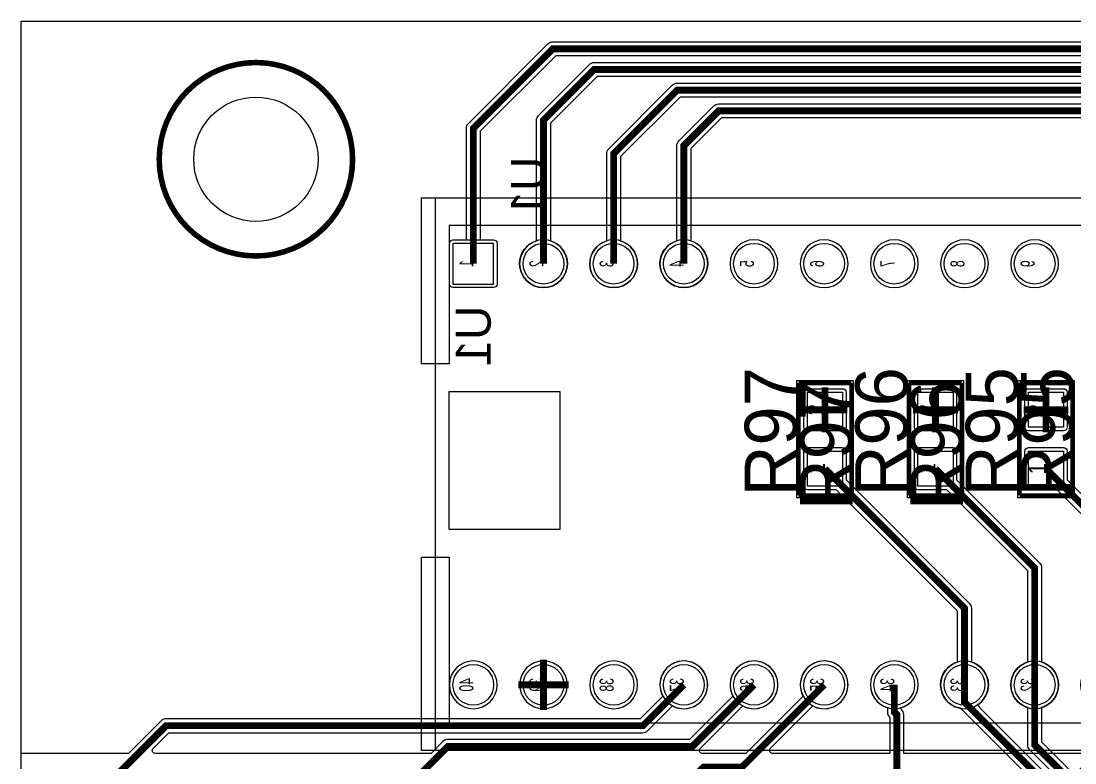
# Model space of a CAD drawing. Extents: x -64 to 44, y -72 to 40.
# Drawn here: x -63.5 to -25.35, y 13.15 to 40 of the extents above; entities that cross this region are included whole.
import ezdxf
from ezdxf.enums import TextEntityAlignment as Align

# ---------------------------------------------------------------- set-up
doc = ezdxf.new("R2010")
doc.units = 0
for name, color, linetype in [('ASSEMBLY', 12, 'CONTINUOUS'), ('BOND', 85, 'CONTINUOUS'), ('BOUND', 85, 'CONTINUOUS'), ('COND', 80, 'CONTINUOUS'), ('COND2', 2, 'CONTINUOUS'), ('PACKAGES', 202, 'CONTINUOUS'), ('SILK_SCREEN', 85, 'CONTINUOUS'), ('SOLDER_MASK', 85, 'CONTINUOUS'), ('TEXT', 142, 'CONTINUOUS')]:
    doc.layers.add(name, color=color, linetype=linetype)

msp = doc.modelspace()

# ---------------------------------------------------------------- linework, layer by layer
at = {"layer": 'ASSEMBLY', "const_width": 0.2}
msp.add_lwpolyline([(-51.5, 35, 1), (-58.5, 35, 1), (-51.5, 35)], format="xyb", dxfattribs=at)
at = {"layer": 'ASSEMBLY'}
msp.add_lwpolyline([(2.5, 33.6), (2.5, 13.6), (-48.5, 13.6), (-48.5, 33.6), (2.5, 33.6)], dxfattribs=at)
at = {"layer": 'ASSEMBLY', "const_width": 0.1524}
for points in [[(-35.3525, 26.8988), (-33.4475, 26.8988)], [(-35.3525, 22.8348), (-35.3525, 26.8988)], [(-33.4475, 26.8988), (-33.4475, 22.8348)], [(-31.3525, 26.8988), (-29.4475, 26.8988)], [(-31.3525, 22.8348), (-31.3525, 26.8988)], [(-29.4475, 26.8988), (-29.4475, 22.8348)], [(-27.3525, 26.8988), (-25.4475, 26.8988)], [(-27.3525, 22.8348), (-27.3525, 26.8988)], [(-25.4475, 26.8988), (-25.4475, 22.8348)], [(-33.4475, 22.8348), (-35.3525, 22.8348)], [(-29.4475, 22.8348), (-31.3525, 22.8348)], [(-25.4475, 22.8348), (-27.3525, 22.8348)]]:
    msp.add_lwpolyline(points, dxfattribs=at)
at = {"layer": 'BOND'}
for points in [[(-33.765, 26.5686), (-33.765, 25.2986), (-35.035, 25.2986), (-35.035, 26.5686)], [(-29.765, 26.5686), (-29.765, 25.2986), (-31.035, 25.2986), (-31.035, 26.5686)], [(-25.765, 26.5686), (-25.765, 25.2986), (-27.035, 25.2986), (-27.035, 26.5686)], [(-33.765, 24.435), (-33.765, 23.165), (-35.035, 23.165), (-35.035, 24.435)], [(-29.765, 24.435), (-29.765, 23.165), (-31.035, 23.165), (-31.035, 24.435)], [(-25.765, 24.435), (-25.765, 23.165), (-27.035, 23.165), (-27.035, 24.435)]]:
    msp.add_lwpolyline(points, close=True, dxfattribs=at)
at = {"layer": 'BOUND'}
for points in [[(2.5, 33.6), (2.5, 13.6), (-48.5, 13.6), (-48.5, 33.6)], [(-33.3713, 22.7586), (-33.3713, 26.975), (-35.4287, 26.975), (-35.4287, 22.7586)], [(-29.3713, 22.7586), (-29.3713, 26.975), (-31.4287, 26.975), (-31.4287, 22.7586)], [(-25.3713, 22.7586), (-25.3713, 26.975), (-27.4287, 26.975), (-27.4287, 22.7586)]]:
    msp.add_lwpolyline(points, close=True, dxfattribs=at)
at = {"layer": 'COND'}
for points in [[(43.4999, 39.9999), (43.4999, -71.4999), (-63.4999, -71.4999), (-63.4999, 39.9999)], [(-46.3934, 31.9566), (-47.8666, 31.9566), (-47.8666, 30.4834), (-46.3934, 30.4834)], [(-33.765, 26.5686), (-33.765, 25.2986), (-35.035, 25.2986), (-35.035, 26.5686)], [(-29.765, 26.5686), (-29.765, 25.2986), (-31.035, 25.2986), (-31.035, 26.5686)], [(-25.765, 26.5686), (-25.765, 25.2986), (-27.035, 25.2986), (-27.035, 26.5686)], [(-33.765, 24.435), (-33.765, 23.165), (-35.035, 23.165), (-35.035, 24.435)], [(-29.765, 24.435), (-29.765, 23.165), (-31.035, 23.165), (-31.035, 24.435)], [(-25.765, 24.435), (-25.765, 23.165), (-27.035, 23.165), (-27.035, 24.435)]]:
    msp.add_lwpolyline(points, close=True, dxfattribs=at)
for points in [[(-51.4998, 35, 1), (-58.5002, 35, 1)], [(-47.9938, 30.4834), (-47.9938, 31.9566, -0.414214), (-47.8666, 32.0838), (-46.3934, 32.0838, -0.414214), (-46.2662, 31.9566), (-46.2662, 30.4834, -0.414214), (-46.3934, 30.3562), (-47.8666, 30.3562, -0.414214)], [(-43.7262, 31.22, 1), (-45.4538, 31.22, 1)], [(-41.1862, 31.22, 1), (-42.9138, 31.22, 1)], [(-38.6462, 31.22, 1), (-40.3738, 31.22, 1)], [(-36.1062, 31.22, 1), (-37.8338, 31.22, 1)], [(-33.5662, 31.22, 1), (-35.2938, 31.22, 1)], [(-31.0262, 31.22, 1), (-32.7538, 31.22, 1)], [(-28.4862, 31.22, 1), (-30.2138, 31.22, 1)], [(-25.9462, 31.22, 1), (-27.6738, 31.22, 1)], [(-35.1622, 25.2986), (-35.1622, 26.5686, -0.414214), (-35.035, 26.6958), (-33.765, 26.6958, -0.414214), (-33.6378, 26.5686), (-33.6378, 25.2986, -0.414214), (-33.765, 25.1714), (-35.035, 25.1714, -0.414214)], [(-31.1622, 25.2986), (-31.1622, 26.5686, -0.414214), (-31.035, 26.6958), (-29.765, 26.6958, -0.414214), (-29.6378, 26.5686), (-29.6378, 25.2986, -0.414214), (-29.765, 25.1714), (-31.035, 25.1714, -0.414214)], [(-27.1622, 25.2986), (-27.1622, 26.5686, -0.414214), (-27.035, 26.6958), (-25.765, 26.6958, -0.414214), (-25.6378, 26.5686), (-25.6378, 25.2986, -0.414214), (-25.765, 25.1714), (-27.035, 25.1714, -0.414214)], [(-46.2662, 15.98, 1), (-47.9938, 15.98, 1)], [(-43.7262, 15.98, 1), (-45.4538, 15.98, 1)], [(-41.1862, 15.98, 1), (-42.9138, 15.98, 1)], [(-38.6462, 15.98, 1), (-40.3738, 15.98, 1)], [(-36.1062, 15.98, 1), (-37.8338, 15.98, 1)], [(-33.5662, 15.98, 1), (-35.2938, 15.98, 1)], [(-31.0262, 15.98, 1), (-32.7538, 15.98, 1)]]:
    msp.add_lwpolyline(points, format="xyb", close=True, dxfattribs=at)
at = {"layer": 'COND', "const_width": 0.25}
for points in [[(-34.4, 25.9336), (-34.4, 26.7466)], [(-30.4, 25.9336), (-30.4, 26.7466)], [(-26.4, 25.9336), (-26.4, 26.7466)], [(-35.213, 25.9336), (-34.4, 25.9336)], [(-34.4, 25.9336), (-33.587, 25.9336)], [(-34.4, 25.1206), (-34.4, 25.9336)], [(-31.213, 25.9336), (-30.4, 25.9336)], [(-30.4, 25.9336), (-29.587, 25.9336)], [(-30.4, 25.1206), (-30.4, 25.9336)], [(-27.213, 25.9336), (-26.4, 25.9336)], [(-26.4, 25.9336), (-25.587, 25.9336)], [(-26.4, 25.1206), (-26.4, 25.9336)], [(-29.35, 15.98), (-29.35, 18.75), (-34.4, 23.8)], [(-26.81, 15.98), (-26.81, 20.21), (-30.4, 23.8)], [(-24.27, 15.98), (-24.27, 21.67), (-26.4, 23.8)], [(-44.59, 15.98), (-44.59, 16.8946)], [(-45.5046, 15.98), (-44.59, 15.98)], [(-44.59, 15.98), (-43.6754, 15.98)], [(-44.59, 15.0654), (-44.59, 15.98)], [(-29.35, 15.98), (-29.35, 15.35), (-26.5, 12.5), (-26.5, -61)], [(-26.81, 15.98), (-26.81, 13.81), (-25.75, 12.75), (-25.75, -52.25)]]:
    msp.add_lwpolyline(points, dxfattribs=at)
at = {"layer": 'COND'}
for points in [[(-26.7522, -60.7195), (-26.7522, 12.3955), (-29.483, 15.1264), (-29.4988, 15.1291, -0.364365), (-30.2138, 15.98, -0.329856), (-29.6022, 16.8062), (-29.6022, 18.6455), (-33.9945, 23.0378), (-35.035, 23.0378, -0.414214), (-35.1622, 23.165), (-35.1622, 24.435, -0.414214), (-35.035, 24.5622), (-33.765, 24.5622, -0.414214), (-33.6378, 24.435), (-33.6378, 23.3945), (-29.1717, 18.9283, -0.198912), (-29.0978, 18.75), (-29.0978, 16.8062, -0.329856), (-28.4862, 15.98, -0.223752), (-28.8, 15.314, 0.442378), (-28.8071, 15.1638), (-26.3217, 12.6783, -0.198912), (-26.2478, 12.5), (-26.2478, -60.7195, -0.212733)], [(-26.0022, -51.9695), (-26.0022, 12.6455), (-26.9883, 13.6317, -0.198912), (-27.0622, 13.81), (-27.0622, 15.1538, -0.740257), (-27.0622, 16.8062), (-27.0622, 20.1055), (-29.9945, 23.0378), (-31.035, 23.0378, -0.414214), (-31.1622, 23.165), (-31.1622, 24.435, -0.414214), (-31.035, 24.5622), (-29.765, 24.5622, -0.414214), (-29.6378, 24.435), (-29.6378, 23.3945), (-26.6317, 20.3883, -0.198912), (-26.5578, 20.21), (-26.5578, 16.8062, -0.740257), (-26.5578, 15.1538), (-26.5578, 13.9145), (-25.5717, 12.9283, -0.198912), (-25.4978, 12.75), (-25.4978, -51.9695, -0.212733)], [(-25.2522, -41.9695), (-25.2522, 12.75, -0.198912), (-25.1783, 12.9283), (-24.5222, 13.5845), (-24.5222, 15.1538, -0.740257), (-24.5222, 16.8062), (-24.5222, 21.5655), (-25.9945, 23.0378), (-27.035, 23.0378, -0.414214), (-27.1622, 23.165), (-27.1622, 24.435, -0.414214), (-27.035, 24.5622), (-25.765, 24.5622, -0.414214), (-25.6378, 24.435), (-25.6378, 23.3945), (-24.0917, 21.8483, -0.198912), (-24.0178, 21.67), (-24.0178, 16.8062, -0.740257), (-24.0178, 15.1538), (-24.0178, 13.48, -0.198912), (-24.0917, 13.3017), (-24.7478, 12.6455), (-24.7478, -41.9695, -0.212733)]]:
    msp.add_lwpolyline(points, format="xyb", dxfattribs=at)
for centre in [(-44.59, 31.22), (-42.05, 31.22), (-39.51, 31.22), (-36.97, 31.22), (-34.43, 31.22), (-31.89, 31.22), (-29.35, 31.22), (-26.81, 31.22), (-47.13, 15.98), (-44.59, 15.98), (-42.05, 15.98), (-39.51, 15.98), (-36.97, 15.98), (-34.43, 15.98), (-31.89, 15.98), (-29.35, 15.98), (-26.81, 15.98)]:
    msp.add_circle(centre, 0.7366, dxfattribs=at)
at = {"layer": 'COND2'}
for points in [[(-18.6567, 13.5), (-31.5478, 13.5), (-31.5478, 14.9014, 0.198912), (-31.6217, 15.0797), (-31.6378, 15.0959), (-31.6378, 15.1531), (-31.6038, 15.165, 0.318426), (-31.0262, 15.98, 1), (-32.7538, 15.98, 0.329856), (-32.1422, 15.1538), (-32.1422, 14.9914, 0.198912), (-32.0683, 14.8131), (-32.0522, 14.7969), (-32.0522, 13.5), (-36.3081, 13.5, -0.667865), (-36.3799, 13.6734), (-34.8364, 15.2169), (-34.804, 15.2013, 0.112408), (-34.43, 15.1162, 2.414214), (-35.2938, 15.98, 0.112408), (-35.2087, 15.606), (-35.1931, 15.5736), (-37.2667, 13.5), (-38.8481, 13.5, -0.667865), (-38.9199, 13.6734), (-37.3764, 15.2169), (-37.344, 15.2013, 0.112408), (-36.97, 15.1162, 2.414214), (-37.8338, 15.98, 0.112408), (-37.7487, 15.606), (-37.7331, 15.5736), (-39.3045, 14.0022), (-48.05, 14.0022, 0.198912), (-48.2283, 13.9283), (-48.6567, 13.5), (-58.6481, 13.5, -0.667865), (-58.7199, 13.6734), (-58.1455, 14.2478), (-40.99, 14.2478, 0.198912), (-40.8117, 14.3217), (-39.9164, 15.2169), (-39.884, 15.2013, 0.112408), (-39.51, 15.1162, 2.414214), (-40.3738, 15.98, 0.112408), (-40.2887, 15.606), (-40.2731, 15.5736), (-41.0945, 14.7522), (-58.25, 14.7522, 0.198912), (-58.4283, 14.6783), (-59.6067, 13.5), (-63.4999, 13.5), (-63.4999, 39.9999), (43.4999, 39.9999)], [(4.8955, 38.7478), (-44.1455, 38.7478), (-46.8778, 36.0155), (-46.8778, 32.0838), (-46.3934, 32.0838, -0.414214), (-46.2662, 31.9566), (-46.2662, 30.4834, -0.414214), (-46.3934, 30.3562), (-47.8666, 30.3562, -0.414214), (-47.9938, 30.4834), (-47.9938, 31.9566, -0.414214), (-47.8666, 32.0838), (-47.3822, 32.0838), (-47.3822, 36.12, -0.198912), (-47.3083, 36.2983), (-44.4283, 39.1783, -0.198912), (-44.25, 39.2522), (5, 39.2522, -0.198912)], [(4.6455, 37.9978), (-42.6455, 37.9978), (-44.3378, 36.3055), (-44.3378, 32.0462, -0.329856), (-43.7262, 31.22, -1), (-45.4538, 31.22, -0.329856), (-44.8422, 32.0462), (-44.8422, 36.41, -0.198912), (-44.7683, 36.5883), (-42.9283, 38.4283, -0.198912), (-42.75, 38.5022), (4.75, 38.5022, -0.198912)], [(4.3955, 37.2478), (-39.6455, 37.2478), (-41.7978, 35.0955), (-41.7978, 32.0462, -0.329856), (-41.1862, 31.22, -1), (-42.9138, 31.22, -0.329856), (-42.3022, 32.0462), (-42.3022, 35.2, -0.198912), (-42.2283, 35.3783), (-39.9283, 37.6783, -0.198912), (-39.75, 37.7522), (4.5, 37.7522, -0.198912)], [(4.1455, 36.4978), (-38.1455, 36.4978), (-39.2578, 35.3855), (-39.2578, 32.0462, -0.329856), (-38.6462, 31.22, -1), (-40.3738, 31.22, -0.329856), (-39.7622, 32.0462), (-39.7622, 35.49, -0.198912), (-39.6883, 35.6683), (-38.4283, 36.9283, -0.198912), (-38.25, 37.0022), (4.25, 37.0022, -0.198912)]]:
    msp.add_lwpolyline(points, format="xyb", dxfattribs=at)
at = {"layer": 'COND2', "const_width": 0.25}
for points in [[(-47.13, 31.22), (-47.13, 36.12), (-44.25, 39), (5, 39), (7.5, 36.5), (9.34, 36.5), (10.84, 38)], [(-44.59, 31.22), (-44.59, 36.41), (-42.75, 38.25), (4.75, 38.25), (7.25, 35.75), (11.13, 35.75), (13.38, 38)], [(-42.05, 31.22), (-42.05, 35.2), (-39.75, 37.5), (4.5, 37.5), (7, 35), (12.92, 35), (15.92, 38)], [(-39.51, 31.22), (-39.51, 35.49), (-38.25, 36.75), (4.25, 36.75), (6.75, 34.25), (14.71, 34.25), (18.46, 38)], [(-44.59, 15.98), (-44.59, 16.8946)], [(-39.51, 15.98), (-40.99, 14.5), (-58.25, 14.5), (-61.8, 10.95), (-61.8, 10)], [(-36.97, 15.98), (-39.2, 13.75), (-48.05, 13.75), (-51.8, 10)], [(-45.5046, 15.98), (-44.59, 15.98)], [(-44.59, 15.98), (-43.6754, 15.98)], [(-44.59, 15.0654), (-44.59, 15.98)], [(-41.8, 10), (-38.8, 13), (-37.41, 13), (-34.43, 15.98)], [(-31.8, 10), (-31.8, 14.9014), (-31.89, 14.9914), (-31.89, 15.98)]]:
    msp.add_lwpolyline(points, dxfattribs=at)
at = {"layer": 'COND2'}
for points in [[(-51.4998, 35, 1), (-58.5002, 35, 1)], [(-36.1062, 31.22, 1), (-37.8338, 31.22, 1)], [(-33.5662, 31.22, 1), (-35.2938, 31.22, 1)], [(-31.0262, 31.22, 1), (-32.7538, 31.22, 1)], [(-28.4862, 31.22, 1), (-30.2138, 31.22, 1)], [(-25.9462, 31.22, 1), (-27.6738, 31.22, 1)], [(-46.2662, 15.98, 1), (-47.9938, 15.98, 1)], [(-43.7262, 15.98, 1), (-45.4538, 15.98, 1)], [(-41.1862, 15.98, 1), (-42.9138, 15.98, 1)], [(-28.4862, 15.98, 1), (-30.2138, 15.98, 1)], [(-25.9462, 15.98, 1), (-27.6738, 15.98, 1)]]:
    msp.add_lwpolyline(points, format="xyb", close=True, dxfattribs=at)
msp.add_lwpolyline([(-46.3934, 31.9566), (-47.8666, 31.9566), (-47.8666, 30.4834), (-46.3934, 30.4834)], close=True, dxfattribs=at)
for centre in [(-44.59, 31.22), (-42.05, 31.22), (-39.51, 31.22), (-36.97, 31.22), (-34.43, 31.22), (-31.89, 31.22), (-29.35, 31.22), (-26.81, 31.22), (-47.13, 15.98), (-44.59, 15.98), (-42.05, 15.98), (-39.51, 15.98), (-36.97, 15.98), (-34.43, 15.98), (-31.89, 15.98), (-29.35, 15.98), (-26.81, 15.98)]:
    msp.add_circle(centre, 0.7366, dxfattribs=at)
at = {"layer": 'PACKAGES'}
msp.add_lwpolyline([(-63.5, -71.5), (-63.5, 40), (43.5, 40), (43.5, -71.5)], close=True, dxfattribs=at)
msp.add_lwpolyline([(-51.5, 35, 1), (-58.5, 35, 1)], format="xyb", close=True, dxfattribs=at)
at = {"layer": 'SILK_SCREEN'}
for points in [[(-49, 33.6), (2, 33.6), (2, 32.6), (-48, 32.6), (-48, 27.6), (-49, 27.6)], [(-48, 26.6), (-44, 26.6), (-44, 21.6), (-48, 21.6)], [(-49, 20.6), (-48, 20.6), (-48, 14.6), (2, 14.6), (2, 13.6), (-49, 13.6)]]:
    msp.add_lwpolyline(points, close=True, dxfattribs=at)
msp.add_lwpolyline([(2.5, 33.6), (2.5, 13.6), (-48.5, 13.6), (-48.5, 33.6), (2.5, 33.6)], dxfattribs=at)
at = {"layer": 'SILK_SCREEN', "const_width": 0.1524}
for points in [[(-35.3525, 26.8988), (-33.4475, 26.8988)], [(-35.3525, 22.8348), (-35.3525, 26.8988)], [(-33.4475, 26.8988), (-33.4475, 22.8348)], [(-31.3525, 26.8988), (-29.4475, 26.8988)], [(-31.3525, 22.8348), (-31.3525, 26.8988)], [(-29.4475, 26.8988), (-29.4475, 22.8348)], [(-27.3525, 26.8988), (-25.4475, 26.8988)], [(-27.3525, 22.8348), (-27.3525, 26.8988)], [(-25.4475, 26.8988), (-25.4475, 22.8348)], [(-33.4475, 22.8348), (-35.3525, 22.8348)], [(-29.4475, 22.8348), (-31.3525, 22.8348)], [(-25.4475, 22.8348), (-27.3525, 22.8348)]]:
    msp.add_lwpolyline(points, dxfattribs=at)
at = {"layer": 'SOLDER_MASK'}
for points in [[(-46.3934, 31.9566), (-47.8666, 31.9566), (-47.8666, 30.4834), (-46.3934, 30.4834)], [(-33.765, 26.5686), (-33.765, 25.2986), (-35.035, 25.2986), (-35.035, 26.5686)], [(-29.765, 26.5686), (-29.765, 25.2986), (-31.035, 25.2986), (-31.035, 26.5686)], [(-25.765, 26.5686), (-25.765, 25.2986), (-27.035, 25.2986), (-27.035, 26.5686)], [(-33.765, 24.435), (-33.765, 23.165), (-35.035, 23.165), (-35.035, 24.435)], [(-29.765, 24.435), (-29.765, 23.165), (-31.035, 23.165), (-31.035, 24.435)], [(-25.765, 24.435), (-25.765, 23.165), (-27.035, 23.165), (-27.035, 24.435)]]:
    msp.add_lwpolyline(points, close=True, dxfattribs=at)
for centre, radius in [((-55, 35), 2.25), ((-44.59, 31.22), 0.7366), ((-42.05, 31.22), 0.7366), ((-39.51, 31.22), 0.7366), ((-36.97, 31.22), 0.7366), ((-34.43, 31.22), 0.7366), ((-31.89, 31.22), 0.7366), ((-29.35, 31.22), 0.7366), ((-26.81, 31.22), 0.7366), ((-47.13, 15.98), 0.7366), ((-44.59, 15.98), 0.7366), ((-42.05, 15.98), 0.7366), ((-39.51, 15.98), 0.7366), ((-36.97, 15.98), 0.7366), ((-34.43, 15.98), 0.7366), ((-31.89, 15.98), 0.7366), ((-29.35, 15.98), 0.7366), ((-26.81, 15.98), 0.7366)]:
    msp.add_circle(centre, radius, dxfattribs=at)

# ---------------------------------------------------------------- texts
at = {"layer": 'TEXT', "text_generation_flag": 2, "width": 1.019685}
msp.add_text('U1', height=1.27, rotation=90, dxfattribs=at).set_placement((-44.5, 35.1))
at = {"layer": 'TEXT', "text_generation_flag": 2}
for s, height, width, p in [('1', 0.508, 0.649606, (-47.13, 31.22)), ('2', 0.508, 0.649606, (-44.59, 31.22)), ('3', 0.508, 0.649606, (-42.05, 31.22)), ('4', 0.508, 0.649606, (-39.51, 31.22)), ('5', 0.508, 0.649606, (-36.97, 31.22)), ('6', 0.508, 0.649606, (-34.43, 31.22)), ('7', 0.508, 0.649606, (-31.89, 31.22)), ('8', 0.508, 0.649606, (-29.35, 31.22)), ('9', 0.508, 0.649606, (-26.81, 31.22)), ('U1', 1.27, 1.019685, (-46.5, 28.6)), ('40', 0.508, 0.649606, (-47.13, 15.98)), ('39', 0.508, 0.649606, (-44.59, 15.98)), ('38', 0.508, 0.649606, (-42.05, 15.98)), ('37', 0.508, 0.649606, (-39.51, 15.98)), ('36', 0.508, 0.649606, (-36.97, 15.98)), ('35', 0.508, 0.649606, (-34.43, 15.98)), ('34', 0.508, 0.649606, (-31.89, 15.98)), ('33', 0.508, 0.649606, (-29.35, 15.98)), ('32', 0.508, 0.649606, (-26.81, 15.98))]:
    msp.add_text(s, height=height, rotation=90, dxfattribs=dict(at, width=width)).set_placement(p, align=Align.CENTER)
at = {"layer": 'TEXT'}
for s, p in [('R97', (-35.4, 22.8)), ('R96', (-31.4, 22.8)), ('R95', (-27.4, 22.8)), ('R95', (-25.4, 22.8)), ('R97', (-33.4, 22.3)), ('R96', (-29.4, 22.3))]:
    msp.add_text(s, height=1.905, rotation=90, dxfattribs=at).set_placement(p)
at = {"layer": 'TEXT', "width": 0.88}
for s, p in [('2', (-34.4, 25.9336)), ('2', (-30.4, 25.9336)), ('2', (-26.4, 25.9336)), ('1', (-34.4, 23.8)), ('1', (-30.4, 23.8)), ('1', (-26.4, 23.8))]:
    msp.add_text(s, height=0.635, rotation=90, dxfattribs=at).set_placement(p, align=Align.CENTER)

doc.saveas('drawing.dxf')
